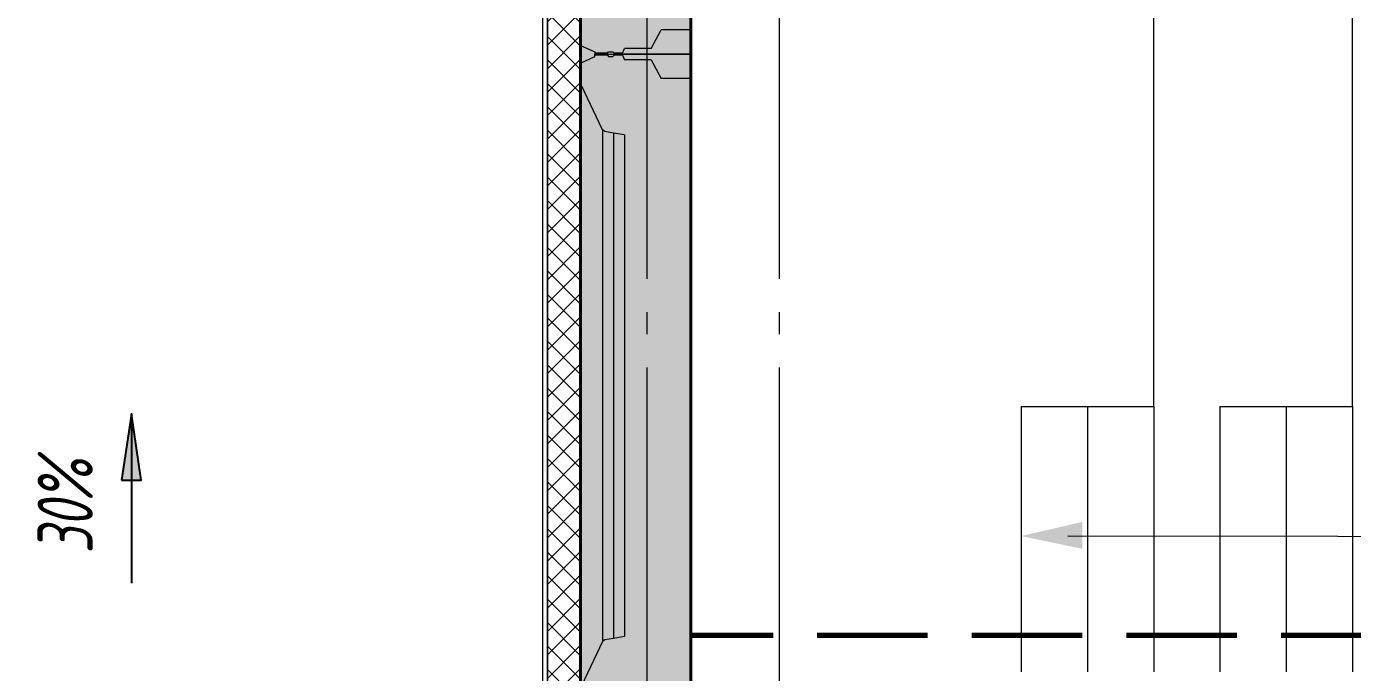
# Model space of a CAD drawing. Header units: millimetres. Extents: x -85420 to 1195317, y -69347 to 470418.
# Drawn here: x 438538 to 444542, y 58979 to 61901 of the extents above; entities that cross this region are included whole.
import ezdxf

# ---------------------------------------------------------------- set-up
doc = ezdxf.new("R2010")
doc.units = ezdxf.units.MM
for name, pattern in [('GOST2.303 6', [12, 8, -1.5, 1, -1.5]), ('ГОСТ 2.303 4', [7, 5, -2, 0]), ('ГОСТ 2.303 5', [24, 20, -1.5, 1, -1.5]), ('осевая', [50.8, 31.75, -6.35, 6.35, -6.35])]:
    doc.linetypes.add(name, pattern=pattern)
for name, color, linetype, lineweight in [('!М_Лестницы новые', 7, 'Continuous', 25), ('!М_Окна_марка', 7, 'Continuous', 15), ('+АР_Осевые линии', 252, 'GOST2.303 6', 9), ('АР_штриховка несущих стен', 250, 'Continuous', 0), ('ОБОРУДОВАНИЕ', 253, 'Continuous', 5), ('СПДС_+АР_Стены', 250, 'Continuous', 20), ('стены', 7, 'Continuous', 40), ('ТОНКАЯ', 253, 'Continuous', 0), ('Тонкий мир', 7, 'Continuous', 9)]:
    doc.layers.add(name, color=color, linetype=linetype, lineweight=lineweight)
doc.layers.add('ОСИ', color=7, linetype='осевая', lineweight=13, true_color=0x999999)
doc.layers.add('ПБ_граница', color=7, linetype='ГОСТ 2.303 4', lineweight=40, true_color=0xdb0000)
doc.styles.add('ГОСТ 2.304', font='CS_Gost2304.shx', dxfattribs={"oblique": 10})

# ---------------------------------------------------------------- blocks, each defined once
blk = doc.blocks.new('*U93')
h = blk.add_hatch(color=256)
h.dxf.hatch_style = 1
h.paths.add_polyline_path([(-466.3, 44.3), (-466.3, -44.3), (-766.3, 0)])
blk.add_line((-766.3, 0), (0, 0))
blk.add_lwpolyline([(-466.3, -44.3), (-466.3, 44.3), (-766.3, 0), (-466.3, -44.3)])
blk = doc.blocks.new('обследование 2 этаж 1245')
at = {"layer": 'ТОНКАЯ', "ltscale": 100}
for p, q in [((360, -9500), (360, -9650)), ((-140, -9720), (-140, -9620)), ((180, -9735), (225, -9650)), ((360, -9650), (225, -9650)), ((360, -9760), (360, -9650)), ((-140, -9720), (-75, -9750)), ((-140, -9800), (-75, -9770)), ((-75, -9750), (-75, -9755)), ((-18, -9755), (-75, -9755)), ((-75, -9755), (-75, -9760)), ((-18, -9760), (-75, -9760)), ((-75, -9765), (-75, -9760)), ((-75, -9760), (360, -9760)), ((-18, -9760), (-75, -9760)), ((-75, -9760), (360, -9760)), ((-75, -9770), (-75, -9765)), ((-18, -9765), (-75, -9765)), ((-18, -9755), (-13, -9750)), ((-18, -9765), (-13, -9770)), ((-13, -9750), (7, -9750)), ((-13, -9770), (7, -9770)), ((7, -9750), (12, -9755)), ((7, -9770), (12, -9765)), ((50, -9755), (12, -9755)), ((50, -9765), (12, -9765)), ((360, -9760), (20, -9760)), ((50, -9755), (60, -9735)), ((50, -9765), (60, -9785)), ((180, -9735), (60, -9735)), ((180, -9785), (60, -9785)), ((180, -9785), (225, -9870)), ((360, -9760), (360, -9870)), ((-140, -9800), (-140, -9900)), ((-135, -9902), (-140, -9900)), ((-140, -9900), (-140, -12620)), ((-40, -10103), (-135, -9902)), ((360, -9870), (225, -9870)), ((360, -10020), (360, -9870)), ((360, -10020), (360, -12500)), ((-30, -10110), (-40, -10103)), ((-40, -10103), (-40, -12417)), ((10, -10116.7), (-30, -10110)), ((60, -10125), (10, -10116.7)), ((10, -10116.7), (10, -12403.3)), ((60, -10125), (60, -12395)), ((-40, -12417), (-135, -12618)), ((-30, -12410), (-40, -12417)), ((10, -12403.3), (-30, -12410)), ((60, -12395), (10, -12403.3)), ((360, -12500), (360, -12650))]:
    blk.add_line(p, q, dxfattribs=at)
blk = doc.blocks.new('A$C314F1C93')
at = {"layer": '+АР_Осевые линии', "linetype": 'ГОСТ 2.303 5', "lineweight": 0, "ltscale": 100}
for p, q in [((10940, 64233), (10940, -9232.6)), ((11540, 64233), (11540, -9232.6))]:
    blk.add_line(p, q, dxfattribs=at)

msp = doc.modelspace()

# ---------------------------------------------------------------- block references
at = {"layer": 'ОСИ', "ltscale": 40}
msp.add_blockref('A$C314F1C93', (430406.4, 15326.4, 0), dxfattribs=at)

# ---------------------------------------------------------------- next in the draw order: hatches: boundary and pattern name
at = {"layer": 'АР_штриховка несущих стен', "lineweight": 0}
h = msp.add_hatch(dxfattribs=at)
h.set_pattern_fill('FP_1', color=256, angle=90, style=0, pattern_type=2)
h.set_pattern_definition([(225, (219368.74, 445917.94), (212.13203, -212.13203), [300, -50, 10, -50]), (225, (219156.74, 445917.94), (212.13203, -212.13203), []), (140, (219368.74, 445917.94), (31.37587, 358.6306), [37.5, -412.5]), (85, (219368.74, 445917.94), (-376.09568, -69.3761), [30, -330]), (190.451, (219371.35, 445947.82), (-344.71734, 289.2568), [31.87, -350.571]), (136.184, (219268.74, 445917.94), (82.7615, 533.61997), [56.25, -618.75]), (186.636, (219275.64, 445962.4), (-487.0622, 467.3284), [47.805, -525.856]), (81.184, (219268.74, 445917.94), (-487.05805, 467.33264), [45, -495]), (111, (219293.74, 445967.94), (201.30952, 298.45407), [37.5, -412.5]), (56, (219293.74, 445967.94), (-362.5749, 121.6571), [30, -330]), (161.451, (219310.5, 445992.8), (-161.2621, 420.11198), [31.87, -350.571]), (127.5, (219368.74, 445917.94), (-166.446927, 6.079928), [3.353, -322.647, 3.353, -331.647, -331.25]), (127.5, (219368.74, 445917.94), (-166.446927, 6.079928), [-661, 3.353, -327.897]), (97.5, (219368.74, 445917.94), (-197.205856, 131.53477), [3.353, -187.647, 3.353, -315.147, -126.25]), (97.5, (219368.74, 445917.94), (-197.205856, 131.53477), [-509.5, 3.353, -122.897]), (57.5, (219368.74, 445806.44), (11.277436, 266.91122), [3.353, -121.647, 3.353, -386.647, -517.5]), (57.5, (219368.74, 445806.44), (11.277436, 266.91122), [-515, 3.353, -514.147]), (47.5, (219368.74, 445756.44), (-50.05249, 291.59308), [3.353, -159.147, 3.353, -255.647, -367.5]), (47.5, (219368.74, 445756.44), (-50.05249, 291.59308), [-421.5, 3.353, -364.147])])
h.paths.add_polyline_path([(442311.4, 71676.4), (441046.4, 71676.4), (441046.4, 57986.4), (441546.4, 71176.4), (441046.4, 57986.4), (440896.4, 57986.4), (441546.4, 57486.4), (441546.4, 71176.4), (441546.4, 71176.4), (441546.4, 71176.4), (442311.4, 71176.4)])
at = {"layer": 'СПДС_+АР_Стены', "lineweight": 9, "ltscale": 100}
h = msp.add_hatch(dxfattribs=at)
h.set_pattern_fill('НЕМЕТАЛЛИЧЕСКИЕ МАТЕРИАЛЫ', color=256, scale=30, style=0, pattern_type=2)
h.set_pattern_definition([(45, (0, 0), (-53.033009, 53.033009), []), (135, (0, 0), (-53.033009, -53.033009), [])])
h.paths.add_polyline_path([(441046.4, 71676.4), (441046.4, 57986.4), (440896.4, 57986.4), (440896.4, 71826.4)], flags=0)

# ---------------------------------------------------------------- next in the draw order: linework, layer by layer
at = {"layer": 'ОБОРУДОВАНИЕ', "ltscale": 100}
for p, q in [((444541.8, 60182.4, 0), (444541.8, 69382.4, 0)), ((443641.8, 60182.4, 0), (443641.8, 63282.3, 0)), ((443041.8, 60182.4, 0), (443041.8, 58982.4, 0)), ((443041.8, 60182.4, 0), (443641.8, 60182.4, 0)), ((443341.8, 60182.4, 0), (443341.8, 58982.4, 0)), ((443641.8, 60182.4, 0), (443641.8, 58982.4, 0)), ((443941.8, 60182.4, 0), (443941.8, 58982.4, 0)), ((443941.8, 60182.4, 0), (444541.8, 60182.4, 0)), ((444241.8, 60182.4, 0), (444241.8, 58982.4, 0)), ((444541.8, 60182.4, 0), (444541.8, 58982.4, 0))]:
    msp.add_line(p, q, dxfattribs=at)
at = {"layer": 'ПБ_граница', "color": 1, "lineweight": 70, "ltscale": 100, "true_color": 0xff0404, "elevation": 0}
msp.add_lwpolyline([(448218.2, 54815.4), (448218.2, 54815.4), (448218.2, 54815.4), (448218.2, 54815.4), (448218.2, 59146.6), (441546.4, 59146.6)], dxfattribs=at)
at = {"layer": 'СПДС_+АР_Стены', "ltscale": 100}
for points in [[(440896.4, 71826.4), (440896.4, 58136.4), (440876.4, 58136.4), (440876.4, 71846.4)], [(440896.4, 58136.4), (440896.4, 71826.4)], [(441046.4, 71676.4), (441046.4, 57986.4), (440896.4, 57986.4)]]:
    msp.add_lwpolyline(points, dxfattribs=at)
at = {"layer": 'стены', "ltscale": 100, "elevation": 0}
msp.add_lwpolyline([(441946.4, 71176.4), (441546.4, 71176.4), (441546.4, 57486.4), (440876.4, 57486.4), (440876.4, 57986.4), (441046.4, 57986.4), (441046.4, 71676.4), (442311.4, 71676.4)], dxfattribs=at)
at = {"layer": 'Тонкий мир', "lineweight": 5, "elevation": 0}
msp.add_lwpolyline([(448141.8, 59589.7), (443253.4, 59596.5)], dxfattribs=at)
at = {"layer": 'Тонкий мир', "lineweight": 5}
msp.add_solid([(443041.8, 59596.6, 0), (443319.3, 59538.2, 0), (443319.3, 59660.5, 0)], dxfattribs=at)

# ---------------------------------------------------------------- next in the draw order: block references
at = {"layer": '!М_Лестницы новые', "color": 7, "linetype": 'ГОСТ 2.303 4', "lineweight": 20, "rotation": 270.0000000000001}
msp.add_blockref('*U93', (439012.9, 59383, 0), dxfattribs=at)
at = {"layer": 'ТОНКАЯ', "ltscale": 200}
msp.add_blockref('обследование 2 этаж 1245', (441186.4, 71536.4, 0), dxfattribs=at)

# ---------------------------------------------------------------- next in the draw order: texts
at = {"layer": '!М_Окна_марка', "color": 7, "ltscale": 100, "insert": (438713.1, 59732, 0), "char_height": 250, "width": 1, "attachment_point": 5, "rotation": 90, "style": 'ГОСТ 2.304', "bg_fill": 3, "box_fill_scale": 1.2, "bg_fill_color": 1, "bg_fill_transparency": 0}
msp.add_mtext('{\\W0.8500;30%}', dxfattribs=at)

doc.saveas('drawing.dxf')
